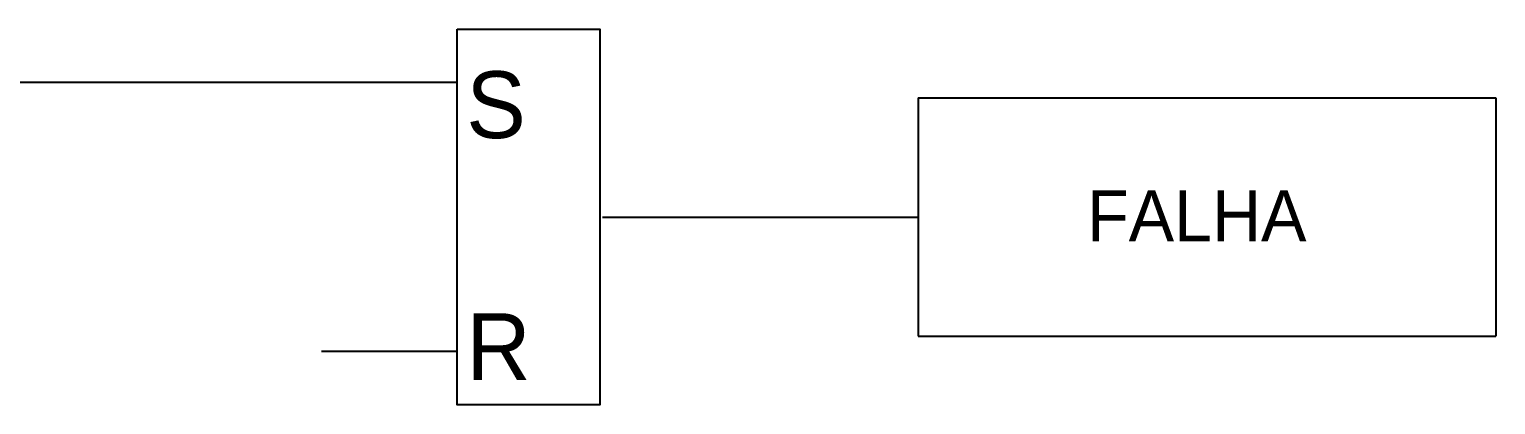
# Model space of a CAD drawing. Header units: feet. Extents: x -46890 to -45898, y -3252 to -1955.
# Drawn here: x -46064.8 to -46007.2, y -2132.1 to -2117.4 of the extents above; entities that cross this region are included whole.
import ezdxf

# ---------------------------------------------------------------- set-up
doc = ezdxf.new("R2010")
doc.units = ezdxf.units.FT
doc.header["$MEASUREMENT"] = 0
doc.layers.add('CAMPO', color=7, linetype='Continuous')

msp = doc.modelspace()

# ---------------------------------------------------------------- linework, layer by layer
at = {"color": 7, "linetype": 'ByBlock'}
for p, q in [((-46029.857, -2120.072), (-46007.157, -2120.072)), ((-46029.857, -2129.444), (-46007.157, -2129.444))]:
    msp.add_line(p, q, dxfattribs=at)
at = {"layer": 'CAMPO', "color": 7, "linetype": 'ByBlock', "ltscale": 2}
for p, q in [((-46047.974, -2119.471), (-46068.978, -2119.471)), ((-46029.857, -2120.072), (-46029.857, -2129.444)), ((-46007.157, -2120.072), (-46007.157, -2129.444)), ((-46042.264, -2124.758), (-46029.857, -2124.758)), ((-46047.974, -2130.045), (-46053.315, -2130.045))]:
    msp.add_line(p, q, dxfattribs=at)
msp.add_lwpolyline([(-46047.974, -2117.382), (-46042.371, -2117.382), (-46042.371, -2132.134), (-46047.974, -2132.134)], close=True, dxfattribs=at)

# ---------------------------------------------------------------- texts
at = {"color": 7, "linetype": 'ByBlock', "ltscale": 8, "char_height": 2.625, "width": 6.69825, "attachment_point": 1}
for s, insert in [(' S', (-46048.594, -2119.032)), (' R', (-46048.594, -2128.544))]:
    msp.add_mtext(s, dxfattribs=dict(at, insert=insert))
at = {"layer": 'CAMPO', "color": 7, "linetype": 'ByBlock', "ltscale": 2}
msp.add_text('FALHA', height=2, dxfattribs=at).set_placement((-46023.215, -2125.708))

doc.saveas('drawing.dxf')
